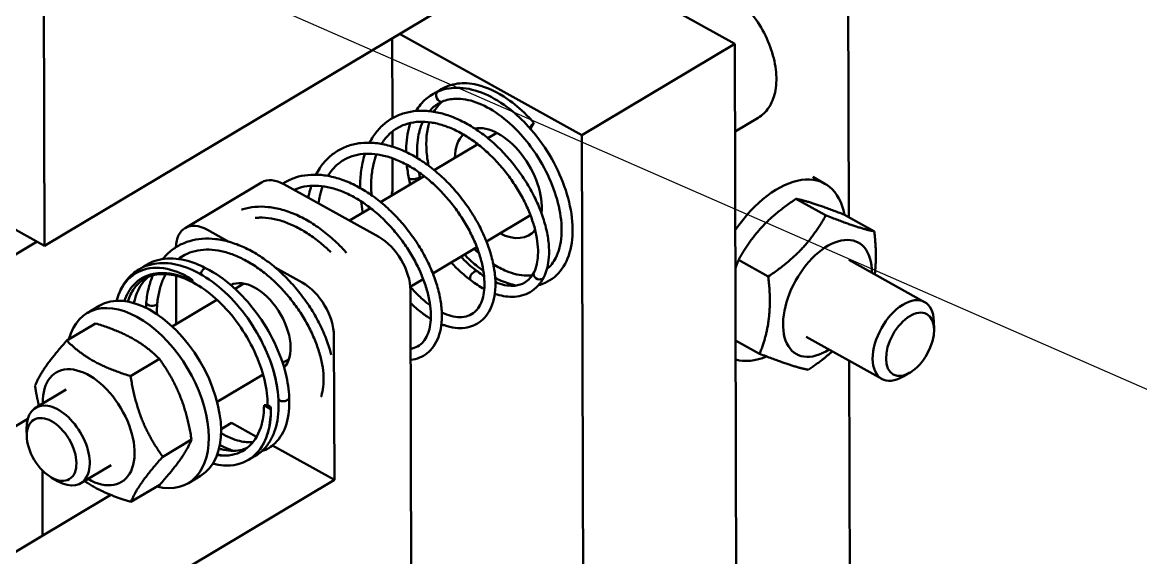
# Model space of a CAD drawing. Header units: millimetres. Extents: x -1901 to 2520, y -3919 to 1782.
# Drawn here: x 1409.9 to 1470.9, y 495.4 to 524.6 of the extents above; entities that cross this region are included whole.
import ezdxf

# ---------------------------------------------------------------- set-up
doc = ezdxf.new("R2010")
doc.units = ezdxf.units.MM
doc.header["$LTSCALE"] = 6
doc.layers.add('Symbol (ISO)', color=7, linetype='Continuous', lineweight=25)
doc.layers.add('Visible (ISO)', color=7, linetype='Continuous', lineweight=50)

# ---------------------------------------------------------------- blocks, each defined once
blk = doc.blocks.new('Balloon29')
at = {"layer": 'Symbol (ISO)'}
blk.add_line((234.25, 88.892), (261.36, 77.022), dxfattribs=at)

msp = doc.modelspace()

# ---------------------------------------------------------------- linework, layer by layer
at = {"layer": 'Visible (ISO)'}
for p, q in [((1410.991, 541.847), (1411.071, 512.409)), ((1454.961, 513.965), (1454.9, 536.468)), ((1411.071, 512.409), (1444.461, 532.318)), ((1438.798, 528.941), (1448.74, 523.419)), ((1430.049, 523.725), (1430.061, 519.368)), ((1430.451, 523.964), (1440.392, 518.441)), ((1440.392, 518.441), (1448.74, 523.419)), ((1448.74, 523.419), (1448.853, 481.714)), ((1398.139, 519.593), (1411.071, 512.409)), ((1450.009, 519.388), (1448.753, 518.639)), ((1430.063, 518.648), (1430.065, 517.812)), ((1437.59, 518.787), (1437.783, 519.112)), ((1435.749, 518.57), (1435.263, 518.279)), ((1440.392, 518.441), (1440.506, 476.737)), ((1434.712, 517.951), (1432.338, 516.535)), ((1430.067, 517.178), (1430.071, 515.651)), ((1431.787, 516.207), (1429.413, 514.791)), ((1422.917, 515.863), (1418.743, 513.374)), ((1424.141, 515.764), (1429.313, 512.891)), ((1453.656, 515.791), (1452.992, 516.16)), ((1452.075, 514.968), (1453.697, 514.067)), ((1428.862, 514.463), (1427.715, 513.779)), ((1438.208, 514.447), (1438.112, 514.39)), ((1437.589, 514.078), (1435.187, 512.646)), ((1454.731, 514.093), (1456.353, 513.191)), ((1421.136, 512.626), (1419.967, 513.275)), ((1400.831, 506.768), (1410.667, 512.633)), ((1434.664, 512.334), (1432.262, 510.902)), ((1448.946, 511.631), (1450.568, 510.729)), ((1454.958, 511.636), (1459.096, 509.337)), ((1418.252, 510.77), (1418.26, 508.141)), ((1425.14, 510.402), (1423.659, 511.225)), ((1421.958, 510.347), (1421.471, 510.056)), ((1431.74, 510.59), (1431.034, 510.169)), ((1431.139, 474.644), (1431.043, 509.97)), ((1414.064, 509.133), (1413.396, 508.734)), ((1420.48, 509.465), (1418.038, 508.009)), ((1459.611, 507.859), (1459.599, 508.291)), ((1412.289, 507.234), (1413.86, 508.17)), ((1426.89, 499.631), (1426.869, 507.482)), ((1448.784, 507.244), (1450.094, 506.516)), ((1452.627, 507.44), (1456.764, 505.141)), ((1415.773, 505.299), (1417.344, 506.235)), ((1424.416, 506.224), (1424.068, 506.016)), ((1455.097, 463.882), (1454.982, 506.131)), ((1422.999, 505.379), (1420.496, 503.886)), ((1423.54, 505.701), (1423.529, 505.695)), ((1458.291, 505.485), (1457.919, 505.267)), ((1412.261, 504.565), (1410.592, 503.569)), ((1423.053, 503.702), (1423.421, 503.496)), ((1400.359, 497.127), (1410.163, 502.973)), ((1410.109, 502.001), (1410.098, 502.407)), ((1421.287, 502.744), (1420.708, 502.399)), ((1422.65, 501.987), (1421.287, 502.744)), ((1417.525, 500.896), (1419.096, 501.833)), ((1426.89, 499.631), (1423.509, 501.51)), ((1414.72, 500.442), (1413.05, 499.447)), ((1410.965, 500.142), (1410.974, 496.595)), ((1411.44, 499.768), (1411.793, 499.565)), ((1419.595, 499.856), (1418.927, 499.458)), ((1410.195, 489.677), (1426.89, 499.631)), ((1415.792, 498.429), (1417.363, 499.366)), ((1414.693, 498.813), (1404.592, 492.79))]:
    msp.add_line(p, q, dxfattribs=at)
for centre, major_axis, ratio, start_param, end_param in [((1432.673, 520.554), (0.121, -0.274), 0.733173, 3.241205, 6.270366), ((1432.673, 520.554), (-0.121, 0.274), 0.733173, 6.271783, 6.382797), ((1435.837, 515.828), (-1.69, 2.834), 0.58657, 3.79647, 6.06869), ((1437.688, 518.95), (0.205, 0.219), 0.176299, 0.914532, 2.205807), ((1435.837, 515.828), (-1.69, 2.834), 0.58657, 0.148116, 0.756456), ((1431.256, 516.139), (0.297, 0.045), 0.300408, 5.428126, 6.301958), ((1424.146, 513.801), (-1.229, 2.061), 0.58657, 5.4927, 6.283185), ((1428.347, 516.609), (-1.229, 2.061), 0.58657, 3.640756, 3.921904), ((1431.256, 516.139), (-0.297, -0.045), 0.300408, 0.017532, 2.286534), ((1451.033, 511.071), (2.622, 4.72), 0.569764, 5.676441, 7.70341), ((1419.972, 511.313), (-1.229, 2.061), 0.58657, 5.4927, 7.035555), ((1435.837, 515.828), (1.69, -2.834), 0.58657, 5.526729, 6.499447), ((1429.319, 510.928), (-1.229, 2.061), 0.58657, 3.921904, 5.4927), ((1453.792, 509.538), (1.69, 3.042), 0.569764, 5.473402, 10.234562), ((1419.769, 510.901), (-0.121, -0.274), 0.495714, 3.868789, 5.091574), ((1419.769, 510.901), (0.121, 0.274), 0.495714, 6.254864, 7.010382), ((1434.524, 510.76), (-0.188, -0.234), 0.58769, 4.011779, 6.296401), ((1434.524, 510.76), (0.188, 0.234), 0.58769, 0.014138, 0.870186), ((1438.056, 510.829), (-0.27, 0.131), 0.834645, 0, 2.677839), ((1438.056, 510.829), (0.27, -0.131), 0.834645, 5.819432, 6.283185), ((1422.564, 507.914), (-1.383, 2.319), 0.58657, 3.303898, 6.243328), ((1425.145, 508.439), (1.229, -2.061), 0.58657, 0.780311, 2.351107), ((1416.162, 504.096), (-2.765, 4.638), 0.58657, 2.618588, 6.80619), ((1416.83, 504.494), (-2.765, 4.638), 0.58657, 3.141593, 6.283185), ((1457.93, 507.239), (1.166, 2.098), 0.569764, 5.51712, 10.190843), ((1416.928, 509.284), (-0.299, 0.028), 0.50502, 0, 2.423347), ((1416.928, 509.284), (0.299, -0.028), 0.50502, 5.56494, 6.283185), ((1451.033, 511.071), (-2.622, -4.72), 0.569764, 0.131676, 0.624329), ((1413.491, 502.504), (1.782, -2.989), 0.58657, 5.473402, 10.234562), ((1422.564, 507.914), (1.383, -2.319), 0.58657, 6.049495, 6.056905), ((1424.125, 504.113), (-0.298, -0.032), 0.641805, 0.221769, 2.307556), ((1424.125, 504.113), (0.298, 0.032), 0.641805, 5.449149, 6.240064), ((1411.821, 501.508), (1.229, -2.061), 0.58657, 5.473236, 10.234727), ((1423.129, 503.52), (0.298, 0.032), 0.641805, 5.996788, 8.043102)]:
    msp.add_ellipse(centre, major_axis=major_axis, ratio=ratio, start_param=start_param, end_param=end_param, dxfattribs=at)
for centre, major_axis, ratio in [((1458.3, 507.034), (0.915, 1.648), 0.569764), ((1411.463, 501.294), (-0.965, 1.619), 0.58657)]:
    msp.add_ellipse(centre, major_axis=major_axis, ratio=ratio, dxfattribs=at)
for points, knots in [([(1450.009, 519.388), (1450.237, 519.524), (1450.433, 519.713), (1450.751, 520.178), (1450.865, 520.46), (1451.01, 521.108), (1451.028, 521.482), (1450.958, 522.272), (1450.867, 522.69), (1450.586, 523.517), (1450.397, 523.927), (1449.944, 524.7), (1449.68, 525.064), (1449.097, 525.714), (1448.778, 525.999), (1448.112, 526.462), (1447.763, 526.639), (1447.071, 526.849), (1446.726, 526.886), (1446.152, 526.807), (1445.916, 526.727), (1445.707, 526.602)], [5.502899, 5.502899, 5.502899, 5.502899, 5.768902, 5.768902, 6.057911, 6.057911, 6.385182, 6.385182, 6.724205, 6.724205, 7.061026, 7.061026, 7.396306, 7.396306, 7.732914, 7.732914, 8.071943, 8.071943, 8.400692, 8.400692, 8.644492, 8.644492, 8.644492, 8.644492]), ([(1432.482, 520.797), (1432.673, 520.939), (1432.883, 521.052), (1433.266, 521.188), (1433.432, 521.228), (1433.604, 521.252)], [2.440917, 2.440917, 2.440917, 2.440917, 2.5312705, 2.5312705, 2.5953757, 2.5953757, 2.5953757, 2.5953757]), ([(1437.783, 519.112), (1437.653, 519.259), (1437.519, 519.401), (1437.047, 519.872), (1436.695, 520.166), (1435.783, 520.796), (1435.221, 521.059), (1434.303, 521.277), (1433.939, 521.299), (1433.604, 521.252)], [-2.6957123, -2.6957123, -2.6957123, -2.6957123, -2.6583475, -2.6583475, -2.5660517, -2.5660517, -2.4230262, -2.4230262, -2.3217266, -2.3217266, -2.3217266, -2.3217266]), ([(1431.347, 519.76), (1431.5, 520.011), (1431.684, 520.233), (1432.091, 520.587), (1432.314, 520.727), (1432.553, 520.829)], [0.3807066, 0.3807066, 0.3807066, 0.3807066, 0.484291, 0.484291, 0.5813875, 0.5813875, 0.5813875, 0.5813875]), ([(1432.554, 520.829), (1432.916, 520.983), (1433.327, 521.048), (1434.18, 521), (1434.633, 520.886), (1435.557, 520.492), (1436.039, 520.198), (1436.835, 519.567), (1437.165, 519.256), (1437.473, 518.918)], [0, 0, 0, 0, 0.1503418, 0.1503418, 0.3019167, 0.3019167, 0.4614267, 0.4614267, 0.5792724, 0.5792724, 0.5792724, 0.5792724]), ([(1432.791, 520.278), (1432.712, 520.245), (1432.636, 520.206), (1432.383, 520.055), (1432.22, 519.917), (1432.077, 519.75)], [0.000114, 0.000114, 0.000114, 0.000114, 0.037946, 0.037946, 0.130734, 0.130734, 0.130734, 0.130734]), ([(1437.062, 518.481), (1436.683, 518.902), (1436.268, 519.275), (1435.444, 519.863), (1435.024, 520.088), (1434.229, 520.374), (1433.845, 520.439), (1433.244, 520.419), (1433.005, 520.368), (1432.791, 520.278)], [0, 0, 0, 0, 0.1458227, 0.1458227, 0.2884912, 0.2884912, 0.4302052, 0.4302052, 0.5367207, 0.5367207, 0.5367207, 0.5367207]), ([(1428.81, 518.028), (1428.867, 518.139), (1428.929, 518.246), (1429.124, 518.548), (1429.272, 518.73), (1429.595, 519.051), (1429.77, 519.19), (1430.145, 519.424), (1430.345, 519.519), (1430.765, 519.666), (1430.986, 519.717), (1431.447, 519.775), (1431.687, 519.781), (1432.181, 519.746), (1432.435, 519.704), (1432.952, 519.575), (1433.214, 519.487), (1433.739, 519.266), (1434.001, 519.134), (1434.518, 518.83), (1434.774, 518.658), (1435.271, 518.28), (1435.513, 518.074), (1435.979, 517.634), (1436.203, 517.4), (1436.627, 516.91), (1436.828, 516.655), (1437.201, 516.129), (1437.375, 515.858), (1437.69, 515.31), (1437.832, 515.032), (1438.083, 514.475), (1438.191, 514.196), (1438.372, 513.645), (1438.444, 513.372), (1438.55, 512.839), (1438.584, 512.579), (1438.612, 512.08), (1438.606, 511.84), (1438.56, 511.444), (1438.53, 511.283), (1438.445, 510.977), (1438.391, 510.832), (1438.326, 510.698)], [25.503066, 25.503066, 25.503066, 25.503066, 25.583958, 25.583958, 25.741803, 25.741803, 25.895989, 25.895989, 26.048441, 26.048441, 26.202093, 26.202093, 26.359099, 26.359099, 26.519787, 26.519787, 26.683058, 26.683058, 26.847547, 26.847547, 27.012341, 27.012341, 27.177022, 27.177022, 27.341485, 27.341485, 27.50578, 27.50578, 27.670029, 27.670029, 27.834394, 27.834394, 27.999061, 27.999061, 28.164218, 28.164218, 28.329963, 28.329963, 28.495978, 28.495978, 28.619215, 28.619215, 28.742452, 28.742452, 28.742452, 28.742452]), ([(1429.461, 517.962), (1429.476, 517.988), (1429.492, 518.013), (1429.622, 518.209), (1429.748, 518.362), (1430.032, 518.633), (1430.189, 518.751), (1430.531, 518.946), (1430.716, 519.022), (1431.106, 519.129), (1431.31, 519.161), (1431.731, 519.179), (1431.946, 519.167), (1432.386, 519.101), (1432.609, 519.048), (1433.06, 518.903), (1433.287, 518.811), (1433.742, 518.591), (1433.97, 518.462), (1434.42, 518.172), (1434.642, 518.01), (1435.077, 517.657), (1435.29, 517.466), (1435.699, 517.059), (1435.896, 516.843), (1436.271, 516.394), (1436.448, 516.16), (1436.777, 515.68), (1436.93, 515.434), (1437.207, 514.939), (1437.331, 514.689), (1437.55, 514.191), (1437.644, 513.944), (1437.8, 513.46), (1437.862, 513.223), (1437.953, 512.767), (1437.982, 512.547), (1438.01, 512.132), (1438.008, 511.937), (1437.977, 511.599), (1437.952, 511.454), (1437.883, 511.188), (1437.839, 511.068), (1437.786, 510.96)], [25.56529, 25.56529, 25.56529, 25.56529, 25.589178, 25.589178, 25.753695, 25.753695, 25.923675, 25.923675, 26.096204, 26.096204, 26.265256, 26.265256, 26.42869, 26.42869, 26.588237, 26.588237, 26.74595, 26.74595, 26.903093, 26.903093, 27.060263, 27.060263, 27.217672, 27.217672, 27.375329, 27.375329, 27.533147, 27.533147, 27.690991, 27.690991, 27.848694, 27.848694, 28.006063, 28.006063, 28.162898, 28.162898, 28.319044, 28.319044, 28.474587, 28.474587, 28.608519, 28.608519, 28.742452, 28.742452, 28.742452, 28.742452]), ([(1430.801, 517.521), (1430.801, 517.629), (1430.803, 517.735), (1430.832, 518.293), (1430.911, 518.724), (1431.043, 519.109)], [0.1321464, 0.1321464, 0.1321464, 0.1321464, 0.163231, 0.163231, 0.298432, 0.298432, 0.298432, 0.298432]), ([(1431.714, 519.173), (1431.618, 518.961), (1431.542, 518.726), (1431.41, 518.087), (1431.383, 517.651), (1431.411, 517.192)], [0.2219618, 0.2219618, 0.2219618, 0.2219618, 0.3093421, 0.3093421, 0.4417618, 0.4417618, 0.4417618, 0.4417618]), ([(1432.029, 516.776), (1431.994, 516.953), (1431.967, 517.129), (1431.875, 517.918), (1431.901, 518.489), (1432.029, 519), (1432.033, 519.015), (1432.037, 519.03)], [-1.1133678, -1.1133678, -1.1133678, -1.1133678, -1.0634545, -1.0634545, -0.8853449, -0.8853449, -0.8798884, -0.8798884, -0.8798884, -0.8798884]), ([(1437.473, 518.918), (1437.899, 518.45), (1438.294, 517.917), (1438.955, 516.814), (1439.232, 516.231), (1439.644, 515.077), (1439.784, 514.493), (1439.912, 513.39), (1439.9, 512.859), (1439.721, 511.913), (1439.551, 511.485), (1439.069, 510.808), (1438.754, 510.545), (1438.277, 510.331), (1438.156, 510.289), (1438.03, 510.258)], [0, 0, 0, 0, 0.162471, 0.162471, 0.321694, 0.321694, 0.481045, 0.481045, 0.641325, 0.641325, 0.802416, 0.802416, 0.959098, 0.959098, 1.009364, 1.009364, 1.009364, 1.009364]), ([(1425.885, 516.284), (1425.949, 516.408), (1426.018, 516.526), (1426.224, 516.836), (1426.373, 517.016), (1426.7, 517.332), (1426.877, 517.469), (1427.255, 517.698), (1427.455, 517.791), (1427.878, 517.932), (1428.1, 517.981), (1428.563, 518.033), (1428.804, 518.036), (1429.3, 517.996), (1429.555, 517.951), (1430.072, 517.817), (1430.335, 517.726), (1430.859, 517.5), (1431.121, 517.366), (1431.638, 517.057), (1431.893, 516.883), (1432.388, 516.501), (1432.63, 516.293), (1433.093, 515.85), (1433.316, 515.615), (1433.737, 515.123), (1433.937, 514.866), (1434.307, 514.339), (1434.479, 514.068), (1434.791, 513.518), (1434.931, 513.24), (1435.178, 512.683), (1435.284, 512.404), (1435.461, 511.853), (1435.53, 511.581), (1435.632, 511.05), (1435.664, 510.791), (1435.687, 510.294), (1435.679, 510.055), (1435.622, 509.606), (1435.574, 509.396), (1435.438, 509.013), (1435.352, 508.84), (1435.147, 508.541), (1435.031, 508.413), (1434.775, 508.203), (1434.637, 508.119), (1434.341, 507.994), (1434.184, 507.952), (1433.848, 507.908), (1433.67, 507.908), (1433.294, 507.951), (1433.095, 507.998), (1432.84, 508.086), (1432.786, 508.106), (1432.731, 508.128)], [19.21988, 19.21988, 19.21988, 19.21988, 19.309957, 19.309957, 19.467575, 19.467575, 19.621591, 19.621591, 19.774032, 19.774032, 19.927834, 19.927834, 20.085061, 20.085061, 20.245935, 20.245935, 20.40931, 20.40931, 20.573837, 20.573837, 20.738631, 20.738631, 20.9033, 20.9033, 21.067752, 21.067752, 21.23204, 21.23204, 21.396292, 21.396292, 21.560668, 21.560668, 21.725359, 21.725359, 21.890549, 21.890549, 22.056324, 22.056324, 22.222325, 22.222325, 22.38685, 22.38685, 22.545752, 22.545752, 22.69468, 22.69468, 22.835563, 22.835563, 22.976249, 22.976249, 23.124189, 23.124189, 23.281713, 23.281713, 23.324715, 23.324715, 23.324715, 23.324715]), ([(1438.49, 511.14), (1438.683, 511.295), (1438.848, 511.5), (1439.143, 512.08), (1439.25, 512.497), (1439.308, 513.394), (1439.273, 513.875), (1439.078, 514.866), (1438.916, 515.387), (1438.486, 516.411), (1438.21, 516.925), (1437.642, 517.785), (1437.36, 518.15), (1437.062, 518.481)], [0.9057901, 0.9057901, 0.9057901, 0.9057901, 1.0260051, 1.0260051, 1.1821422, 1.1821422, 1.3248187, 1.3248187, 1.4665487, 1.4665487, 1.6095207, 1.6095207, 1.7242423, 1.7242423, 1.7242423, 1.7242423]), ([(1426.536, 516.218), (1426.555, 516.249), (1426.575, 516.28), (1426.708, 516.48), (1426.836, 516.632), (1427.121, 516.901), (1427.28, 517.017), (1427.623, 517.21), (1427.809, 517.285), (1428.2, 517.389), (1428.405, 517.419), (1428.826, 517.435), (1429.042, 517.421), (1429.482, 517.353), (1429.706, 517.298), (1430.157, 517.151), (1430.384, 517.058), (1430.839, 516.835), (1431.066, 516.706), (1431.516, 516.413), (1431.738, 516.25), (1432.173, 515.895), (1432.385, 515.703), (1432.793, 515.295), (1432.99, 515.079), (1433.363, 514.628), (1433.539, 514.393), (1433.867, 513.913), (1434.019, 513.667), (1434.294, 513.171), (1434.418, 512.921), (1434.634, 512.424), (1434.727, 512.177), (1434.881, 511.694), (1434.942, 511.457), (1435.031, 511.002), (1435.06, 510.783), (1435.085, 510.37), (1435.082, 510.175), (1435.048, 509.814), (1435.016, 509.648), (1434.925, 509.347), (1434.866, 509.213), (1434.723, 508.973), (1434.637, 508.871), (1434.434, 508.695), (1434.313, 508.625), (1434.043, 508.534), (1433.893, 508.51), (1433.58, 508.516), (1433.422, 508.539), (1433.094, 508.627), (1432.927, 508.69), (1432.754, 508.773), (1432.753, 508.774), (1432.752, 508.774)], [19.282105, 19.282105, 19.282105, 19.282105, 19.311085, 19.311085, 19.475768, 19.475768, 19.645901, 19.645901, 19.818409, 19.818409, 19.987287, 19.987287, 20.150563, 20.150563, 20.310026, 20.310026, 20.467706, 20.467706, 20.624843, 20.624843, 20.782019, 20.782019, 20.939436, 20.939436, 21.0971, 21.0971, 21.254921, 21.254921, 21.412763, 21.412763, 21.570458, 21.570458, 21.727814, 21.727814, 21.884629, 21.884629, 22.040753, 22.040753, 22.196284, 22.196284, 22.352119, 22.352119, 22.511296, 22.511296, 22.681491, 22.681491, 22.872608, 22.872608, 23.061759, 23.061759, 23.228494, 23.228494, 23.386213, 23.386213, 23.387123, 23.387123, 23.387123, 23.387123]), ([(1428.301, 515.557), (1428.298, 515.736), (1428.302, 515.912), (1428.33, 516.375), (1428.367, 516.655), (1428.461, 517.096), (1428.506, 517.263), (1428.559, 517.424)], [24.9953516, 24.9953516, 24.9953516, 24.9953516, 25.0941884, 25.0941884, 25.258822, 25.258822, 25.3643732, 25.3643732, 25.3643732, 25.3643732]), ([(1428.921, 515.165), (1428.915, 515.235), (1428.911, 515.304), (1428.895, 515.637), (1428.898, 515.894), (1428.937, 516.389), (1428.972, 516.626), (1429.066, 517.043), (1429.121, 517.226), (1429.186, 517.398)], [24.9153945, 24.9153945, 24.9153945, 24.9153945, 24.9565716, 24.9565716, 25.1137038, 25.1137038, 25.2709126, 25.2709126, 25.4055672, 25.4055672, 25.4055672, 25.4055672]), ([(1424.076, 515.799), (1424.108, 515.82), (1424.141, 515.84), (1424.364, 515.971), (1424.566, 516.061), (1424.991, 516.198), (1425.214, 516.244), (1425.679, 516.291), (1425.921, 516.291), (1426.419, 516.245), (1426.674, 516.198), (1427.193, 516.058), (1427.455, 515.965), (1427.98, 515.734), (1428.241, 515.597), (1428.757, 515.284), (1429.011, 515.108), (1429.506, 514.722), (1429.746, 514.513), (1430.207, 514.066), (1430.429, 513.829), (1430.848, 513.335), (1431.045, 513.077), (1431.413, 512.548), (1431.582, 512.277), (1431.891, 511.727), (1432.029, 511.448), (1432.272, 510.891), (1432.377, 510.613), (1432.549, 510.062), (1432.616, 509.791), (1432.714, 509.261), (1432.743, 509.003), (1432.762, 508.508), (1432.751, 508.271), (1432.69, 507.825), (1432.639, 507.617), (1432.499, 507.239), (1432.411, 507.068), (1432.203, 506.774), (1432.085, 506.648), (1431.827, 506.444), (1431.688, 506.362), (1431.39, 506.242), (1431.231, 506.202), (1431.062, 506.182), (1431.058, 506.182), (1431.053, 506.181)], [13.320482, 13.320482, 13.320482, 13.320482, 13.347188, 13.347188, 13.499628, 13.499628, 13.653586, 13.653586, 13.811035, 13.811035, 13.972091, 13.972091, 14.135567, 14.135567, 14.300127, 14.300127, 14.464921, 14.464921, 14.629578, 14.629578, 14.794018, 14.794018, 14.9583, 14.9583, 15.122554, 15.122554, 15.286944, 15.286944, 15.451658, 15.451658, 15.616882, 15.616882, 15.782687, 15.782687, 15.948668, 15.948668, 16.113007, 16.113007, 16.271423, 16.271423, 16.419755, 16.419755, 16.56039, 16.56039, 16.701322, 16.701322, 16.705189, 16.705189, 16.705189, 16.705189]), ([(1424.696, 515.456), (1424.825, 515.514), (1424.96, 515.562), (1425.294, 515.649), (1425.499, 515.677), (1425.922, 515.69), (1426.138, 515.675), (1426.578, 515.604), (1426.802, 515.549), (1427.253, 515.399), (1427.481, 515.304), (1427.936, 515.079), (1428.163, 514.949), (1428.612, 514.654), (1428.834, 514.491), (1429.268, 514.134), (1429.48, 513.941), (1429.887, 513.531), (1430.083, 513.314), (1430.455, 512.862), (1430.63, 512.627), (1430.957, 512.146), (1431.108, 511.9), (1431.381, 511.404), (1431.504, 511.154), (1431.719, 510.657), (1431.811, 510.41), (1431.963, 509.927), (1432.023, 509.691), (1432.11, 509.237), (1432.137, 509.019), (1432.161, 508.607), (1432.157, 508.413), (1432.12, 508.054), (1432.087, 507.889), (1431.995, 507.59), (1431.936, 507.456), (1431.791, 507.219), (1431.704, 507.118), (1431.498, 506.944), (1431.377, 506.876), (1431.18, 506.812), (1431.117, 506.796), (1431.052, 506.786)], [13.418215, 13.418215, 13.418215, 13.418215, 13.540622, 13.540622, 13.709323, 13.709323, 13.872444, 13.872444, 14.031823, 14.031823, 14.189471, 14.189471, 14.346603, 14.346603, 14.503785, 14.503785, 14.661211, 14.661211, 14.818881, 14.818881, 14.976706, 14.976706, 15.134546, 15.134546, 15.292233, 15.292233, 15.449575, 15.449575, 15.60637, 15.60637, 15.762471, 15.762471, 15.917992, 15.917992, 16.073868, 16.073868, 16.233244, 16.233244, 16.403976, 16.403976, 16.595686, 16.595686, 16.678729, 16.678729, 16.678729, 16.678729]), ([(1425.469, 515.026), (1425.482, 515.093), (1425.495, 515.16), (1425.544, 515.382), (1425.586, 515.534), (1425.634, 515.68)], [18.9444693, 18.9444693, 18.9444693, 18.9444693, 18.9850864, 18.9850864, 19.0811878, 19.0811878, 19.0811878, 19.0811878]), ([(1426.027, 514.716), (1426.047, 514.858), (1426.072, 514.995), (1426.145, 515.313), (1426.198, 515.488), (1426.261, 515.654)], [18.8992539, 18.8992539, 18.8992539, 18.8992539, 18.9926738, 18.9926738, 19.1223819, 19.1223819, 19.1223819, 19.1223819]), ([(1421.823, 514.376), (1421.845, 514.383), (1421.867, 514.39), (1422.104, 514.463), (1422.328, 514.506), (1422.795, 514.548), (1423.038, 514.546), (1423.538, 514.495), (1423.794, 514.445), (1424.313, 514.3), (1424.576, 514.203), (1425.1, 513.968), (1425.362, 513.828), (1425.876, 513.511), (1426.13, 513.332), (1426.623, 512.943), (1426.862, 512.732), (1427.253, 512.349), (1427.41, 512.185), (1427.561, 512.015)], [7.209441, 7.209441, 7.209441, 7.209441, 7.225229, 7.225229, 7.379351, 7.379351, 7.537022, 7.537022, 7.698256, 7.698256, 7.861826, 7.861826, 8.026418, 8.026418, 8.19121, 8.19121, 8.355855, 8.355855, 8.471346, 8.471346, 8.471346, 8.471346]), ([(1428.446, 514.215), (1428.442, 514.235), (1428.438, 514.255), (1428.4, 514.459), (1428.373, 514.643), (1428.351, 514.825)], [24.7540918, 24.7540918, 24.7540918, 24.7540918, 24.764774, 24.764774, 24.8627635, 24.8627635, 24.8627635, 24.8627635]), ([(1422.565, 513.925), (1422.645, 513.933), (1422.726, 513.939), (1423.017, 513.945), (1423.234, 513.929), (1423.675, 513.856), (1423.898, 513.799), (1424.35, 513.646), (1424.578, 513.551), (1425.032, 513.324), (1425.26, 513.192), (1425.709, 512.896), (1425.93, 512.731), (1426.333, 512.397), (1426.516, 512.232), (1426.692, 512.058)], [7.3664019, 7.3664019, 7.3664019, 7.3664019, 7.4313616, 7.4313616, 7.5943299, 7.5943299, 7.7536272, 7.7536272, 7.911245, 7.911245, 8.0683722, 8.0683722, 8.2255604, 8.2255604, 8.3610012, 8.3610012, 8.3610012, 8.3610012]), ([(1417.522, 511.682), (1417.624, 511.805), (1417.733, 511.919), (1418.016, 512.173), (1418.197, 512.302), (1418.583, 512.516), (1418.787, 512.601), (1419.217, 512.728), (1419.443, 512.768), (1419.912, 512.805), (1420.156, 512.8), (1420.657, 512.743), (1420.914, 512.691), (1421.433, 512.54), (1421.696, 512.441), (1422.22, 512.201), (1422.482, 512.059), (1422.996, 511.737), (1423.248, 511.557), (1423.739, 511.163), (1423.978, 510.95), (1424.435, 510.498), (1424.654, 510.258), (1425.067, 509.759), (1425.262, 509.5), (1425.623, 508.967), (1425.789, 508.695), (1426.09, 508.143), (1426.225, 507.864), (1426.46, 507.307), (1426.56, 507.029), (1426.671, 506.656), (1426.699, 506.558), (1426.723, 506.46)], [0.536965, 0.536965, 0.536965, 0.536965, 0.644815, 0.644815, 0.798367, 0.798367, 0.950836, 0.950836, 1.105128, 1.105128, 1.26302, 1.26302, 1.424428, 1.424428, 1.588089, 1.588089, 1.752709, 1.752709, 1.917499, 1.917499, 2.082132, 2.082132, 2.246548, 2.246548, 2.41082, 2.41082, 2.575081, 2.575081, 2.739498, 2.739498, 2.904262, 2.904262, 2.963916, 2.963916, 2.963916, 2.963916]), ([(1418.382, 511.687), (1418.49, 511.771), (1418.605, 511.844), (1418.901, 512.001), (1419.088, 512.071), (1419.483, 512.167), (1419.689, 512.193), (1420.113, 512.201), (1420.33, 512.183), (1420.771, 512.107), (1420.995, 512.049), (1421.447, 511.894), (1421.674, 511.797), (1422.129, 511.568), (1422.356, 511.435), (1422.805, 511.137), (1423.026, 510.971), (1423.459, 510.61), (1423.67, 510.416), (1424.075, 510.003), (1424.27, 509.784), (1424.639, 509.33), (1424.813, 509.094), (1425.137, 508.612), (1425.286, 508.366), (1425.556, 507.869), (1425.677, 507.619), (1425.887, 507.122), (1425.977, 506.876), (1426.125, 506.395), (1426.183, 506.16), (1426.266, 505.708), (1426.292, 505.491), (1426.311, 505.082), (1426.306, 504.89), (1426.265, 504.534), (1426.23, 504.371), (1426.176, 504.203), (1426.168, 504.18), (1426.16, 504.158)], [0.694137, 0.694137, 0.694137, 0.694137, 0.812655, 0.812655, 0.985059, 0.985059, 1.153401, 1.153401, 1.316218, 1.316218, 1.475436, 1.475436, 1.633024, 1.633024, 1.790147, 1.790147, 1.947342, 1.947342, 2.104784, 2.104784, 2.262468, 2.262468, 2.420298, 2.420298, 2.578133, 2.578133, 2.735805, 2.735805, 2.893118, 2.893118, 3.049872, 3.049872, 3.205929, 3.205929, 3.361431, 3.361431, 3.5174, 3.5174, 3.541687, 3.541687, 3.541687, 3.541687]), ([(1435.02, 511.046), (1434.887, 511.139), (1434.755, 511.237), (1434.407, 511.519), (1434.191, 511.715), (1433.981, 511.927)], [1.368695, 1.368695, 1.368695, 1.368695, 1.4150761, 1.4150761, 1.493398, 1.493398, 1.493398, 1.493398]), ([(1415.008, 509.406), (1415.132, 509.855), (1415.331, 510.256), (1415.775, 510.794), (1415.988, 510.978), (1416.559, 511.319), (1416.949, 511.434), (1417.768, 511.485), (1418.208, 511.422), (1419.115, 511.128), (1419.595, 510.885), (1420.528, 510.245), (1420.991, 509.837), (1421.835, 508.917), (1422.226, 508.394), (1422.889, 507.302), (1423.17, 506.719), (1423.59, 505.566), (1423.735, 504.98), (1423.871, 503.875), (1423.864, 503.341), (1423.74, 502.643), (1423.683, 502.431), (1423.571, 502.131), (1423.529, 502.032), (1423.458, 501.89), (1423.433, 501.844), (1423.394, 501.775), (1423.38, 501.752), (1423.325, 501.662), (1423.281, 501.597), (1423.095, 501.346), (1422.931, 501.183), (1422.694, 501.009), (1422.637, 500.972), (1422.5, 500.89), (1422.418, 500.848), (1422.334, 500.811)], [0.007341, 0.007341, 0.007341, 0.007341, 0.162576, 0.162576, 0.26811, 0.26811, 0.417843, 0.417843, 0.567183, 0.567183, 0.725074, 0.725074, 0.886078, 0.886078, 1.046256, 1.046256, 1.205572, 1.205572, 1.364905, 1.364905, 1.525147, 1.525147, 1.60047, 1.60047, 1.639237, 1.639237, 1.658903, 1.658903, 1.66884, 1.66884, 1.698665, 1.698665, 1.788514, 1.788514, 1.815339, 1.815339, 1.851856, 1.851856, 1.851856, 1.851856]), ([(1416.439, 511.232), (1416.505, 511.282), (1416.573, 511.327), (1416.979, 511.569), (1417.369, 511.685), (1418.188, 511.735), (1418.627, 511.672), (1419.342, 511.441), (1419.619, 511.321), (1419.895, 511.173)], [0.3521922, 0.3521922, 0.3521922, 0.3521922, 0.3836142, 0.3836142, 0.5333312, 0.5333312, 0.682666, 0.682666, 0.7753911, 0.7753911, 0.7753911, 0.7753911]), ([(1433.792, 511.814), (1433.819, 511.784), (1433.847, 511.755), (1434.145, 511.449), (1434.427, 511.202), (1434.708, 510.997)], [0.4230051, 0.4230051, 0.4230051, 0.4230051, 0.4339657, 0.4339657, 0.5408727, 0.5408727, 0.5408727, 0.5408727]), ([(1435.564, 511.403), (1435.805, 511.25), (1436.045, 511.124), (1436.663, 510.868), (1437.036, 510.786), (1437.48, 510.779), (1437.589, 510.786), (1437.693, 510.801)], [0.4893928, 0.4893928, 0.4893928, 0.4893928, 0.5755609, 0.5755609, 0.7171922, 0.7171922, 0.7651999, 0.7651999, 0.7651999, 0.7651999]), ([(1415.008, 509.406), (1415.045, 509.539), (1415.089, 509.668), (1415.34, 510.272), (1415.642, 510.646), (1416.407, 511.125), (1416.858, 511.232), (1417.911, 511.164), (1418.416, 510.965), (1418.929, 510.693), (1419.053, 510.613), (1419.128, 510.555), (1419.145, 510.541), (1419.159, 510.527), (1419.162, 510.524), (1419.165, 510.52), (1419.166, 510.518), (1419.167, 510.516), (1419.167, 510.516), (1419.167, 510.514), (1419.167, 510.514), (1419.167, 510.512), (1419.167, 510.512), (1419.167, 510.511), (1419.166, 510.51), (1419.164, 510.509), (1419.162, 510.509), (1419.154, 510.509), (1419.148, 510.511), (1419.125, 510.517), (1419.102, 510.525), (1418.945, 510.584), (1418.676, 510.705), (1417.741, 510.959), (1417.313, 510.933), (1416.596, 510.788), (1416.233, 510.587), (1415.724, 510.039), (1415.551, 509.739), (1415.431, 509.389)], [-2.6123509, -2.6123509, -2.6123509, -2.6123509, -2.5836314, -2.5836314, -2.4699073, -2.4699073, -2.3591678, -2.3591678, -2.2363754, -2.2363754, -2.1797177, -2.1797177, -2.1693547, -2.1693547, -2.1666706, -2.1666706, -2.1655995, -2.1655995, -2.1650026, -2.1650026, -2.1645186, -2.1645186, -2.1639783, -2.1639783, -2.1631447, -2.1631447, -2.1610886, -2.1610886, -2.1570354, -2.1570354, -2.146583, -2.146583, -2.0759203, -2.0759203, -1.9520261, -1.9520261, -1.7764357, -1.7764357, -1.6414637, -1.6414637, -1.6414637, -1.6414637]), ([(1423.25, 503.704), (1423.25, 503.862), (1423.243, 504.024), (1423.182, 504.66), (1423.074, 505.169), (1422.741, 506.189), (1422.512, 506.713), (1421.96, 507.711), (1421.629, 508.197), (1420.91, 509.067), (1420.512, 509.462), (1419.703, 510.109), (1419.281, 510.371), (1418.472, 510.731), (1418.075, 510.835), (1417.354, 510.885), (1417.022, 510.831), (1416.433, 510.577), (1416.172, 510.364), (1415.824, 509.874), (1415.706, 509.633), (1415.62, 509.36)], [1.420471, 1.420471, 1.420471, 1.420471, 1.470381, 1.470381, 1.611794, 1.611794, 1.754263, 1.754263, 1.897718, 1.897718, 2.04136, 2.04136, 2.184359, 2.184359, 2.326242, 2.326242, 2.468882, 2.468882, 2.620803, 2.620803, 2.725887, 2.725887, 2.725887, 2.725887]), ([(1416.75, 510.714), (1416.687, 510.664), (1416.628, 510.609), (1416.327, 510.294), (1416.133, 509.944), (1415.991, 509.446), (1415.971, 509.364), (1415.954, 509.279)], [0.3978658, 0.3978658, 0.3978658, 0.3978658, 0.4344467, 0.4344467, 0.5929514, 0.5929514, 0.6228092, 0.6228092, 0.6228092, 0.6228092]), ([(1416.629, 509.312), (1416.656, 509.595), (1416.702, 509.869), (1416.826, 510.363), (1416.901, 510.586), (1416.99, 510.796)], [0, 0, 0, 0, 0.1638601, 0.1638601, 0.3094942, 0.3094942, 0.3094942, 0.3094942]), ([(1417.226, 509.255), (1417.249, 509.502), (1417.289, 509.737), (1417.398, 510.182), (1417.468, 510.392), (1417.595, 510.681), (1417.64, 510.773), (1417.689, 510.861)], [0, 0, 0, 0, 0.1580165, 0.1580165, 0.3162205, 0.3162205, 0.3945927, 0.3945927, 0.3945927, 0.3945927]), ([(1419.894, 511.174), (1420.392, 510.919), (1420.892, 510.571), (1421.815, 509.752), (1422.25, 509.274), (1423.014, 508.248), (1423.352, 507.688), (1423.894, 506.557), (1424.105, 505.972), (1424.346, 504.974), (1424.408, 504.542), (1424.424, 504.137)], [0, 0, 0, 0, 0.1640794, 0.1640794, 0.3247899, 0.3247899, 0.4845813, 0.4845813, 0.6440014, 0.6440014, 0.7683652, 0.7683652, 0.7683652, 0.7683652]), ([(1438.324, 510.694), (1438.147, 510.347), (1437.889, 510.062), (1437.284, 509.708), (1436.939, 509.621), (1436.28, 509.622), (1435.965, 509.681), (1435.645, 509.793)], [0, 0, 0, 0, 0.1568669, 0.1568669, 0.3027004, 0.3027004, 0.4235168, 0.4235168, 0.4235168, 0.4235168]), ([(1435.679, 510.422), (1435.722, 510.404), (1435.764, 510.387), (1436.146, 510.248), (1436.464, 510.203), (1436.94, 510.248), (1437.122, 510.307), (1437.485, 510.523), (1437.658, 510.709), (1437.787, 510.962)], [0.1279591, 0.1279591, 0.1279591, 0.1279591, 0.1454877, 0.1454877, 0.2876035, 0.2876035, 0.3953442, 0.3953442, 0.534815, 0.534815, 0.534815, 0.534815]), ([(1432.116, 509.159), (1431.977, 509.26), (1431.838, 509.372), (1431.521, 509.652), (1431.343, 509.827), (1431.125, 510.068), (1431.08, 510.119), (1431.036, 510.17)], [23.5758871, 23.5758871, 23.5758871, 23.5758871, 23.6974406, 23.6974406, 23.8537717, 23.8537717, 23.8945795, 23.8945795, 23.8945795, 23.8945795]), ([(1436.82, 510.239), (1436.549, 510.291), (1436.273, 510.378), (1435.888, 510.543), (1435.778, 510.595), (1435.669, 510.652)], [1.1599602, 1.1599602, 1.1599602, 1.1599602, 1.2558209, 1.2558209, 1.2936641, 1.2936641, 1.2936641, 1.2936641]), ([(1432.152, 508.417), (1431.977, 508.521), (1431.801, 508.641), (1431.431, 508.927), (1431.236, 509.097), (1431.045, 509.284)], [23.4749604, 23.4749604, 23.4749604, 23.4749604, 23.6114386, 23.6114386, 23.7663118, 23.7663118, 23.7663118, 23.7663118]), ([(1423.805, 504.411), (1423.77, 504.772), (1423.696, 505.155), (1423.458, 505.998), (1423.276, 506.469), (1423.053, 506.927)], [0.0334646, 0.0334646, 0.0334646, 0.0334646, 0.1441624, 0.1441624, 0.2737707, 0.2737707, 0.2737707, 0.2737707]), ([(1424.424, 504.138), (1424.456, 503.608), (1424.407, 503.111), (1424.148, 502.266), (1423.936, 501.903), (1423.549, 501.534), (1423.433, 501.446), (1423.192, 501.302), (1423.066, 501.245), (1422.934, 501.201)], [0.00014, 0.00014, 0.00014, 0.00014, 0.1649269, 0.1649269, 0.326316, 0.326316, 0.3867202, 0.3867202, 0.4441795, 0.4441795, 0.4441795, 0.4441795]), ([(1423.421, 503.496), (1423.423, 503.299), (1423.415, 503.108), (1423.354, 502.504), (1423.258, 502.124), (1422.903, 501.326), (1422.597, 500.965), (1421.823, 500.494), (1421.361, 500.39), (1420.659, 500.436), (1420.461, 500.468), (1420.26, 500.518)], [-3.6041312, -3.6041312, -3.6041312, -3.6041312, -3.5690714, -3.5690714, -3.4895615, -3.4895615, -3.3771132, -3.3771132, -3.2641822, -3.2641822, -3.2217148, -3.2217148, -3.2217148, -3.2217148]), ([(1420.488, 500.984), (1420.709, 500.952), (1420.923, 500.948), (1421.567, 501.02), (1421.953, 501.195), (1422.571, 501.78), (1422.797, 502.186), (1423.008, 502.992), (1423.051, 503.335), (1423.053, 503.702)], [-0.620731, -0.620731, -0.620731, -0.620731, -0.5383787, -0.5383787, -0.3603346, -0.3603346, -0.1811431, -0.1811431, -0.0679136, -0.0679136, -0.0679136, -0.0679136]), ([(1423.428, 503.541), (1423.438, 502.999), (1423.366, 502.489), (1423.135, 501.824), (1423.034, 501.613), (1422.912, 501.424)], [0, 0, 0, 0, 0.1640519, 0.1640519, 0.2492008, 0.2492008, 0.2492008, 0.2492008]), ([(1420.707, 502.19), (1421.056, 501.979), (1421.402, 501.832), (1421.986, 501.691), (1422.236, 501.676), (1422.46, 501.704)], [0.0115352, 0.0115352, 0.0115352, 0.0115352, 0.144557, 0.144557, 0.2570773, 0.2570773, 0.2570773, 0.2570773]), ([(1420.498, 501.009), (1420.638, 500.983), (1420.773, 500.969), (1421.095, 500.963), (1421.277, 500.985), (1421.444, 501.03)], [3.7236967, 3.7236967, 3.7236967, 3.7236967, 3.7787938, 3.7787938, 3.861032, 3.861032, 3.861032, 3.861032]), ([(1420.597, 501.337), (1420.685, 501.31), (1420.771, 501.289), (1421.217, 501.197), (1421.552, 501.201), (1421.85, 501.277), (1421.859, 501.279), (1421.891, 501.288), (1421.915, 501.295), (1422.009, 501.325), (1422.077, 501.352), (1422.142, 501.383)], [0.8252855, 0.8252855, 0.8252855, 0.8252855, 0.8585524, 0.8585524, 1.0002253, 1.0002253, 1.0042411, 1.0042411, 1.0162894, 1.0162894, 1.0515754, 1.0515754, 1.0515754, 1.0515754]), ([(1421.409, 501.218), (1421.315, 501.245), (1421.221, 501.278), (1420.966, 501.376), (1420.803, 501.451), (1420.64, 501.538)], [0.64403165, 0.64403165, 0.64403165, 0.64403165, 0.67861794, 0.67861794, 0.73789059, 0.73789059, 0.73789059, 0.73789059])]:
    msp.add_open_spline(points, degree=3, knots=knots, dxfattribs=at)
for points in [[(1432.79, 520.278), (1432.606, 520.131), (1432.447, 519.943), (1432.316, 519.718)], [(1432.07, 519.147), (1432.059, 519.109), (1432.047, 519.069), (1432.037, 519.03)], [(1430.959, 516.092), (1430.907, 516.339), (1430.868, 516.585), (1430.841, 516.828)], [(1431.507, 516.414), (1431.52, 516.338), (1431.535, 516.261), (1431.552, 516.185)], [(1431.579, 516.083), (1431.57, 516.117), (1431.561, 516.151), (1431.552, 516.186)], [(1431.552, 516.184), (1431.559, 516.149), (1431.566, 516.114), (1431.573, 516.079)], [(1431.03, 515.756), (1431.004, 515.868), (1430.98, 515.981), (1430.959, 516.092)], [(1434.512, 512.243), (1434.603, 512.155), (1434.695, 512.07), (1434.787, 511.989)], [(1434.339, 510.525), (1433.971, 510.794), (1433.607, 511.125), (1433.265, 511.5)], [(1434.71, 510.996), (1434.826, 510.907), (1434.942, 510.825), (1435.058, 510.751)], [(1435.07, 510.048), (1434.825, 510.18), (1434.579, 510.34), (1434.338, 510.525)], [(1416.614, 509.017), (1416.616, 509.116), (1416.621, 509.214), (1416.629, 509.31)], [(1417.226, 509.256), (1417.212, 509.066), (1417.208, 508.869), (1417.214, 508.667)]]:
    msp.add_open_spline(points, degree=3, dxfattribs=at)
for points, weights in [([(1452.075, 514.968), (1450.007, 513.579), (1448.946, 511.631)], [1, 1.15470053838, 1]), ([(1454.731, 514.093), (1452.9, 514.81), (1452.075, 514.968)], [1, 1.15470053838, 1]), ([(1450.568, 510.729), (1452.636, 512.119), (1453.697, 514.067)], [1, 1.15470053838, 1]), ([(1453.697, 514.067), (1455.528, 513.35), (1456.353, 513.191)], [1, 1.15470053838, 1]), ([(1456.353, 513.191), (1456.502, 511.86), (1456.376, 510.848)], [1, 1.0807965364, 1.07719672405]), ([(1448.946, 511.631), (1448.851, 511.396), (1448.773, 511.167)], [1, 1.01751806917, 1.03106869581]), ([(1450.094, 506.516), (1450.834, 508.343), (1450.568, 510.729)], [1, 1.15470053838, 1]), ([(1417.344, 506.235), (1416.089, 507.493), (1413.86, 508.17)], [1, 1.15470053838, 1]), ([(1410.557, 504.767), (1410.936, 505.71), (1412.289, 507.234)], [1, 1.15470053838, 1]), ([(1412.289, 507.234), (1413.544, 505.976), (1415.773, 505.299)], [1, 1.15470053838, 1]), ([(1452.75, 505.64), (1451.925, 505.799), (1450.094, 506.516)], [1, 1.15470053838, 1]), ([(1454.058, 506.645), (1453.5, 506.144), (1452.75, 505.64)], [1.06842189833, 1.05107077358, 1]), ([(1419.096, 501.833), (1418.707, 504.324), (1417.344, 506.235)], [1, 1.15470053838, 1]), ([(1415.773, 505.299), (1416.162, 502.807), (1417.525, 500.896)], [1, 1.15470053838, 1]), ([(1410.771, 503.676), (1410.648, 504.183), (1410.557, 504.767)], [1.05124444751, 1.03241373245, 1]), ([(1417.363, 499.366), (1418.716, 500.89), (1419.096, 501.833)], [1, 1.15470053838, 1]), ([(1417.525, 500.896), (1416.171, 499.372), (1415.792, 498.429)], [1, 1.15470053838, 1]), ([(1415.792, 498.429), (1414.226, 498.905), (1413.257, 499.57)], [1, 1.10395803204, 1.0681974498])]:
    msp.add_rational_spline(points, weights, degree=2, dxfattribs=at)

# ---------------------------------------------------------------- block references
at = {"layer": 'Symbol (ISO)', "xscale": 6, "yscale": 6, "zscale": 6}
msp.add_blockref('Balloon29', (0, 0), dxfattribs=at)

doc.saveas('drawing.dxf')
